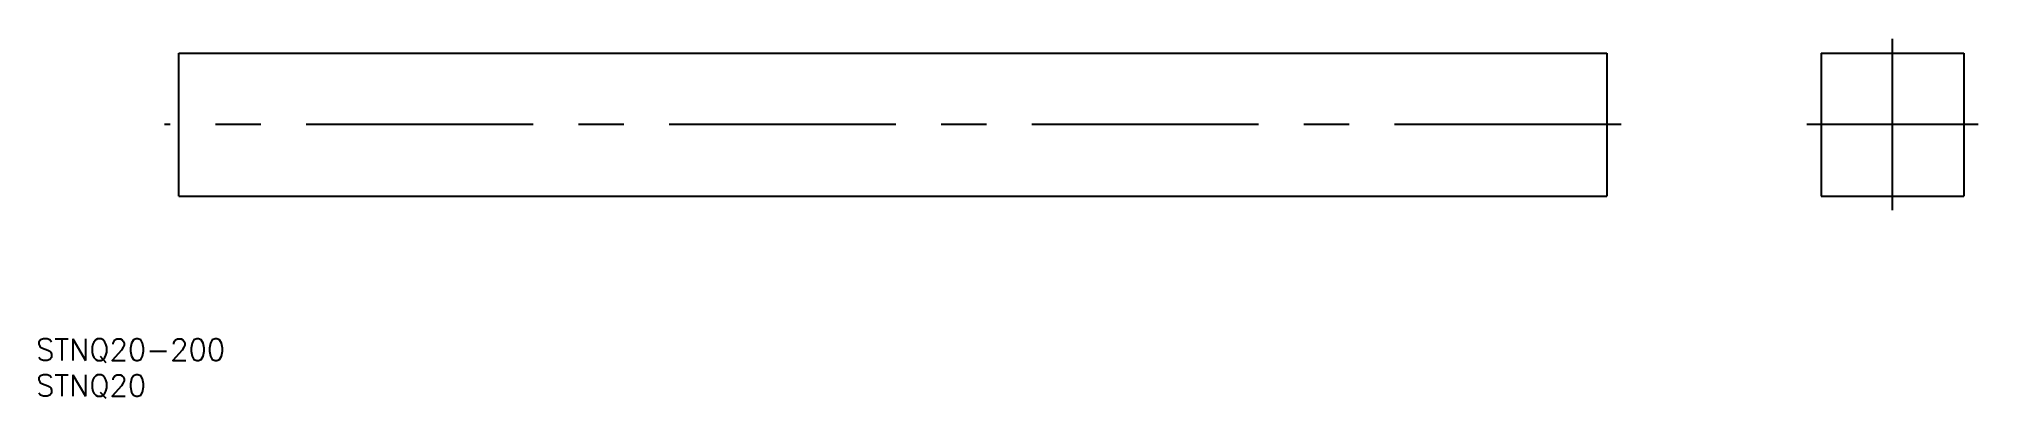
# Model space of a CAD drawing. Extents: x -20 to 252, y -28 to 22.
import ezdxf

# ---------------------------------------------------------------- set-up
doc = ezdxf.new("R2010")
doc.units = 0
doc.linetypes.add('CENTER', pattern=[50.8, 31.75, -6.35, 6.35, -6.35])
doc.layers.get('0').update_dxf_attribs({"linetype": 'CONTINUOUS'})
doc.layers.add('CENTER', color=1, linetype='CONTINUOUS')
doc.styles.get("Standard").update_dxf_attribs({"font": 'txt.shx', "height": 3, "bigfont": 'bigfont.shx'})

msp = doc.modelspace()

# ---------------------------------------------------------------- linework, layer by layer
at = {"color": 7, "linetype": 'CONTINUOUS'}
for p, q in [((0, 0), (0, 20)), ((0, 20), (200, 20)), ((200, 20), (200, 0)), ((230, 20), (230, 0)), ((230, 20), (250, 20)), ((250, 20), (250, 0)), ((0, 0), (200, 0)), ((230, 0), (250, 0))]:
    msp.add_line(p, q, dxfattribs=at)
at = {"layer": 'CENTER', "color": 1, "linetype": 'CENTER'}
for p, q in [((240, -2), (240, 22)), ((202, 10), (-2, 10)), ((252, 10), (228, 10))]:
    msp.add_line(p, q, dxfattribs=at)

# ---------------------------------------------------------------- texts
at = {"color": 7, "linetype": 'CONTINUOUS'}
for s, p in [('STNQ20-200', (-20, -23)), ('STNQ20', (-20, -28))]:
    msp.add_text(s, height=3, dxfattribs=at).set_placement(p)

doc.saveas('drawing.dxf')
